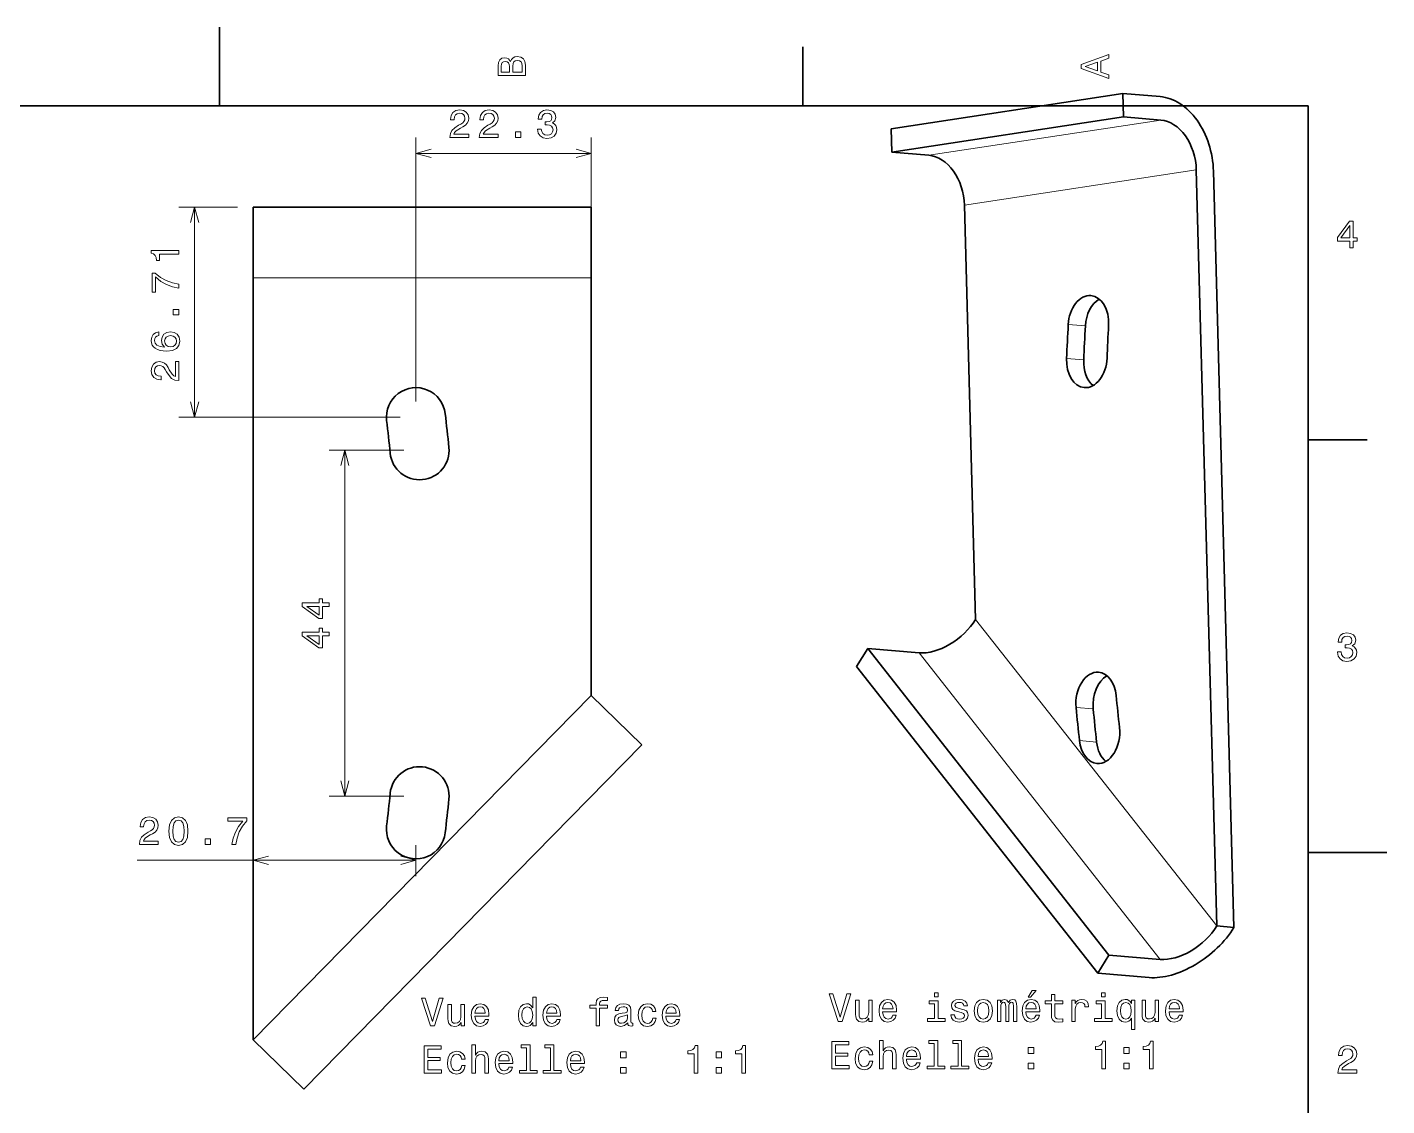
# Model space of a CAD drawing. Extents: x 0 to 297, y 0 to 210.
# Drawn here: x 124 to 297, y 72.8 to 210 of the extents above; entities that cross this region are included whole.
import ezdxf

# ---------------------------------------------------------------- set-up
doc = ezdxf.new("R2010")
doc.units = 0

msp = doc.modelspace()

# ---------------------------------------------------------------- linework, layer by layer
at = {"color": 7, "lineweight": 35, "ltscale": 0.25}
for p, q in [((148.5, 200), (148.5, 210)), ((287, 105), (297, 105))]:
    msp.add_line(p, q, dxfattribs=at)
at = {"color": 7, "lineweight": 35, "ltscale": 0.1875}
for p, q in [((222.699997, 200), (222.699997, 207.5)), ((287, 157.5), (294.5, 157.5))]:
    msp.add_line(p, q, dxfattribs=at)
at = {"color": 7, "lineweight": 35}
for p, q in [((263.435059, 201.568542), (233.931122, 197.078705)), ((287, 200), (10, 200)), ((287, 10), (287, 200)), ((234.011795, 194.100876), (263.515717, 198.590714)), ((275.370422, 95.654282), (272.764221, 191.862106)), ((277.551331, 95.468765), (274.94516, 191.676605)), ((152.791046, 187.105301), (195.791046, 187.105301)), ((244.688354, 134.655197), (243.260315, 187.372269)), ((152.791046, 81.181168), (152.791046, 178.105301)), ((195.791046, 178.105301), (195.791046, 124.995735)), ((261.640564, 91.963089), (230.958527, 130.964005)), ((260.227966, 89.653732), (229.545914, 128.654648)), ((159.214447, 74.877197), (202.214447, 118.691765))]:
    msp.add_line(p, q, dxfattribs=at)
at = {"color": 7, "lineweight": 35, "ltscale": 0.11856}
for p, q in [((268.1604, 201.166611), (263.435059, 201.568542)), ((268.241058, 198.188782), (263.515717, 198.590714)), ((238.737122, 193.698944), (234.011795, 194.100876))]:
    msp.add_line(p, q, dxfattribs=at)
at = {"color": 7, "lineweight": 35, "ltscale": 0.074473}
for p, q in [((263.435059, 201.568542), (263.515717, 198.590714)), ((233.931122, 197.078705), (234.011795, 194.100876))]:
    msp.add_line(p, q, dxfattribs=at)
at = {"color": 7, "lineweight": 13}
for p, q in [((268.241058, 198.188782), (238.737122, 193.698944)), ((173.488403, 162.39502), (173.488403, 195.94545)), ((173.488403, 193.94545), (195.791046, 193.94545)), ((272.764221, 191.862106), (243.260315, 187.372269)), ((145.342316, 160.39502), (145.342316, 187.105301)), ((152.791046, 178.105301), (195.791046, 178.105301)), ((171.488403, 160.39502), (143.342316, 160.39502)), ((164.454041, 112.170105), (164.454041, 156.170105)), ((275.370422, 95.654282), (244.688354, 134.655197)), ((268.18335, 91.40657), (237.501297, 130.407486)), ((152.791046, 81.181168), (195.791046, 124.995735)), ((138.027237, 104.006882), (173.488403, 104.006882))]:
    msp.add_line(p, q, dxfattribs=at)
at = {"color": 7, "lineweight": 13, "ltscale": 0.396004}
msp.add_line((195.791046, 180.105301), (195.791046, 195.94545), dxfattribs=at)
at = {"color": 7, "lineweight": 13, "ltscale": 0.186218}
msp.add_line((150.791046, 187.105301), (143.342316, 187.105301), dxfattribs=at)
at = {"color": 7, "lineweight": 35, "ltscale": 0.225}
for p, q in [((152.791046, 187.105301), (152.791046, 178.105301)), ((195.791046, 187.105301), (195.791046, 178.105301)), ((202.214447, 118.691765), (195.791046, 124.995735)), ((159.214447, 74.877197), (152.791046, 81.181168))]:
    msp.add_line(p, q, dxfattribs=at)
at = {"color": 7, "lineweight": 13, "ltscale": 0.05472}
for p, q in [((258.653198, 171.986481), (256.47229, 172.171997)), ((258.446991, 167.67308), (256.266052, 167.858582)), ((259.650055, 123.261337), (257.469147, 123.446838)), ((260.087311, 119.045837), (257.906372, 119.231354))]:
    msp.add_line(p, q, dxfattribs=at)
at = {"color": 7, "lineweight": 13, "ltscale": 0.237387}
for p, q in [((171.949509, 156.170105), (162.454041, 156.170105)), ((171.949509, 112.170105), (162.454041, 112.170105))]:
    msp.add_line(p, q, dxfattribs=at)
at = {"color": 7, "lineweight": 35, "ltscale": 0.067678}
for p, q in [((229.545914, 128.654648), (230.958527, 130.964005)), ((260.227966, 89.653732), (261.640564, 91.963089))]:
    msp.add_line(p, q, dxfattribs=at)
at = {"color": 7, "lineweight": 35, "ltscale": 0.16416}
for p, q in [((237.501297, 130.407486), (230.958527, 130.964005)), ((268.18335, 91.40657), (261.640564, 91.963089)), ((266.770752, 89.097214), (260.227966, 89.653732))]:
    msp.add_line(p, q, dxfattribs=at)
at = {"color": 7, "lineweight": 13, "ltscale": 0.098458}
msp.add_line((173.488403, 105.94519), (173.488403, 102.006882), dxfattribs=at)
at = {"color": 7, "lineweight": 35, "ltscale": 0.05472}
msp.add_line((277.551331, 95.468765), (275.370422, 95.654282), dxfattribs=at)
at = {"color": 7, "lineweight": 13}
for points in [[(185.542007, 205.630417), (185.249496, 205.983429), (185.052811, 206.074219), (184.81073, 206.104477), (184.432495, 206.03891), (184.160156, 205.842224), (183.993729, 205.524506), (183.933212, 205.080704), (183.933212, 203.835022), (187.433212, 203.835022), (187.433212, 205.151306), (187.36261, 205.620331), (187.155838, 205.968307), (186.828018, 206.185165), (186.384216, 206.260818), (186.08667, 206.215424), (185.839554, 206.094391), (185.65799, 205.897705)], [(261.633209, 203.466858), (261.633209, 203.930847), (260.604401, 204.298996), (260.604401, 205.695969), (261.633209, 206.064133), (261.633209, 206.538193), (258.128174, 205.257217), (258.128174, 204.742798)], [(185.385666, 204.984879), (185.385666, 204.298996), (184.351807, 204.298996), (184.351807, 205.025223), (184.382065, 205.297562), (184.472839, 205.489197), (184.629181, 205.605194), (184.86116, 205.645538), (185.093155, 205.600143), (185.254532, 205.479111), (185.355408, 205.272339)], [(187.014618, 205.095825), (187.014618, 204.298996), (185.809296, 204.298996), (185.809296, 205.050446), (185.844589, 205.368164), (185.9505, 205.595108), (186.132065, 205.731277), (186.394302, 205.776657), (186.671692, 205.731277), (186.863327, 205.605194), (186.979324, 205.393372)], [(260.17572, 204.460388), (258.632477, 205), (260.17572, 205.539627)], [(177.805145, 195.94545), (180.210754, 195.94545), (180.210754, 196.379166), (178.309464, 196.379166), (178.415375, 196.616196), (178.596924, 196.812881), (179.156723, 197.170959), (179.454285, 197.32225), (179.78714, 197.539108), (180.02417, 197.791275), (180.160339, 198.088821), (180.210754, 198.426712), (180.125031, 198.850342), (179.888, 199.183197), (179.524872, 199.39502), (179.055862, 199.470673), (178.571716, 199.384933), (178.203552, 199.147903), (177.966522, 198.769653), (177.885834, 198.27037), (177.885834, 198.199768), (178.344757, 198.199768), (178.344757, 198.240112), (178.390152, 198.583054), (178.526321, 198.83522), (178.743179, 198.996597), (179.03064, 199.052078), (179.323151, 199.001648), (179.540009, 198.875565), (179.681213, 198.678879), (179.731659, 198.431763), (179.69635, 198.199768), (179.600525, 198.003082), (179.439148, 197.831619), (179.217255, 197.680313), (178.919693, 197.518936), (178.425461, 197.206253), (178.077484, 196.873398), (177.870697, 196.46994), (177.805145, 195.960587)], [(181.541168, 195.94545), (183.946777, 195.94545), (183.946777, 196.379166), (182.045486, 196.379166), (182.151398, 196.616196), (182.332947, 196.812881), (182.892746, 197.170959), (183.190308, 197.32225), (183.523163, 197.539108), (183.760193, 197.791275), (183.896362, 198.088821), (183.946777, 198.426712), (183.861053, 198.850342), (183.624023, 199.183197), (183.260895, 199.39502), (182.791885, 199.470673), (182.307739, 199.384933), (181.939575, 199.147903), (181.702545, 198.769653), (181.621857, 198.27037), (181.621857, 198.199768), (182.08078, 198.199768), (182.08078, 198.240112), (182.126175, 198.583054), (182.262344, 198.83522), (182.479202, 198.996597), (182.766663, 199.052078), (183.059174, 199.001648), (183.276031, 198.875565), (183.417236, 198.678879), (183.467682, 198.431763), (183.432373, 198.199768), (183.336548, 198.003082), (183.175171, 197.831619), (182.953278, 197.680313), (182.655716, 197.518936), (182.161484, 197.206253), (181.813507, 196.873398), (181.60672, 196.46994), (181.541168, 195.960587)], [(188.97287, 197.044876), (188.97287, 197.009567), (189.053558, 196.525421), (189.290588, 196.162308), (189.663788, 195.930313), (190.15802, 195.844589), (190.682526, 195.930313), (191.075897, 196.152222), (191.328049, 196.505249), (191.418823, 196.959137), (191.378479, 197.256683), (191.267532, 197.498764), (191.085968, 197.685364), (190.843903, 197.821533), (191.171722, 198.093872), (191.287704, 198.527588), (191.212067, 198.920959), (190.995209, 199.218506), (190.642181, 199.405106), (190.15802, 199.470673), (189.704132, 199.389969), (189.35614, 199.168076), (189.129211, 198.815048), (189.053558, 198.346024), (189.053558, 198.31073), (189.502411, 198.31073), (189.542755, 198.633484), (189.673874, 198.865479), (189.885681, 199.006683), (190.183228, 199.057129), (190.445496, 199.016769), (190.637131, 198.910873), (190.753113, 198.739395), (190.798523, 198.507416), (190.753113, 198.260284), (190.63208, 198.093872), (190.420273, 197.992996), (190.132813, 197.962738), (189.936127, 197.967789), (189.936127, 197.569366), (190.183228, 197.579453), (190.500961, 197.534073), (190.737991, 197.413025), (190.879211, 197.216339), (190.929626, 196.959137), (190.874161, 196.666626), (190.727905, 196.449768), (190.495911, 196.313599), (190.188293, 196.268219), (189.87056, 196.318649), (189.63858, 196.46994), (189.49231, 196.712021), (189.436844, 197.044876)], [(186.15976, 195.94545), (186.855713, 195.94545), (186.855713, 196.696884), (186.15976, 196.696884)], [(292.277374, 181.916794), (292.731262, 181.916794), (292.731262, 182.784225), (293.23056, 182.784225), (293.23056, 183.187683), (292.731262, 183.187683), (292.731262, 185.341141), (292.272339, 185.341141), (290.739197, 183.228027), (290.739197, 182.784225), (292.277374, 182.784225)], [(291.162842, 183.187683), (292.277374, 184.756134), (292.277374, 183.187683)], [(143.342316, 181.131439), (143.342316, 181.590378), (139.817108, 181.590378), (139.817108, 181.247437), (140.124741, 181.156662), (140.331512, 180.975098), (140.452545, 180.697723), (140.492889, 180.314438), (140.850967, 180.314438), (140.850967, 181.131439)], [(143.342316, 176.785187), (143.342316, 177.294556), (142.510193, 177.460983), (141.733521, 177.753494), (141.012344, 178.167038), (140.336548, 178.706665), (139.917969, 178.706665), (139.917969, 176.306076), (140.376892, 176.306076), (140.376892, 178.222504), (141.057739, 177.667755), (141.768829, 177.249161), (142.525314, 176.956665)], [(143.342316, 173.402191), (143.342316, 174.09816), (142.590881, 174.09816), (142.590881, 173.402191)], [(140.7854, 171.224533), (140.376892, 171.128708), (140.07431, 170.906799), (139.88266, 170.563858), (139.817108, 170.120056), (139.852402, 169.82251), (139.948227, 169.565308), (140.104568, 169.338364), (140.326477, 169.146713), (140.603851, 168.995422), (140.941742, 168.88446), (141.340149, 168.813858), (141.789001, 168.793686), (142.505142, 168.874374), (143.024597, 169.121506), (143.33728, 169.519913), (143.443176, 170.06459), (143.352402, 170.553772), (143.115372, 170.926971), (142.742172, 171.169052), (142.268112, 171.254791), (141.789001, 171.169052), (141.420853, 170.937057), (141.188858, 170.578995), (141.10817, 170.135193), (141.20903, 169.656082), (141.49649, 169.298019), (140.941742, 169.373657), (140.543335, 169.535049), (140.306305, 169.782166), (140.225601, 170.125107), (140.265945, 170.377258), (140.371857, 170.568909), (140.54837, 170.694992), (140.7854, 170.760544)], [(142.273163, 170.765594), (142.590881, 170.710114), (142.832947, 170.568909), (142.994339, 170.341965), (143.044769, 170.05954), (142.994339, 169.761993), (142.837997, 169.535049), (142.595917, 169.388794), (142.278198, 169.343399), (141.965515, 169.393829), (141.728485, 169.535049), (141.577194, 169.767029), (141.521713, 170.079712), (141.577194, 170.352051), (141.72345, 170.568909), (141.96048, 170.710114)], [(143.342316, 165.047577), (143.342316, 167.453201), (142.9086, 167.453201), (142.9086, 165.55191), (142.67157, 165.657806), (142.474884, 165.839371), (142.116821, 166.39917), (141.965515, 166.696716), (141.748657, 167.029572), (141.49649, 167.266602), (141.198944, 167.402771), (140.861053, 167.453201), (140.437424, 167.367462), (140.104568, 167.130432), (139.892761, 166.767319), (139.817108, 166.298294), (139.902832, 165.814148), (140.139862, 165.445999), (140.518112, 165.208969), (141.017395, 165.128265), (141.087997, 165.128265), (141.087997, 165.587204), (141.047653, 165.587204), (140.704712, 165.632599), (140.452545, 165.768768), (140.291168, 165.985626), (140.235687, 166.273087), (140.286133, 166.565598), (140.412201, 166.782455), (140.608887, 166.92366), (140.856003, 166.974091), (141.087997, 166.938797), (141.284683, 166.842972), (141.456146, 166.68158), (141.607452, 166.459686), (141.768829, 166.16214), (142.081512, 165.667892), (142.414368, 165.319916), (142.817825, 165.113144), (143.327194, 165.047577)], [(162.454041, 136.315491), (162.454041, 136.769379), (161.586609, 136.769379), (161.586609, 137.268661), (161.183136, 137.268661), (161.183136, 136.769379), (159.029694, 136.769379), (159.029694, 136.31044), (161.142792, 134.777298), (161.586609, 134.777298), (161.586609, 136.315491)], [(161.183136, 135.200943), (159.6147, 136.315491), (161.183136, 136.315491)], [(162.454041, 132.579468), (162.454041, 133.033356), (161.586609, 133.033356), (161.586609, 133.532639), (161.183136, 133.532639), (161.183136, 133.033356), (159.029694, 133.033356), (159.029694, 132.574417), (161.142792, 131.041275), (161.586609, 131.041275), (161.586609, 132.579468)], [(161.183136, 131.46492), (159.6147, 132.579468), (161.183136, 132.579468)], [(290.729126, 130.51622), (290.729126, 130.480911), (290.809814, 129.996765), (291.046844, 129.633652), (291.420044, 129.401657), (291.914276, 129.315933), (292.438782, 129.401657), (292.832153, 129.623566), (293.08429, 129.976593), (293.175079, 130.430481), (293.134735, 130.728027), (293.023773, 130.970108), (292.842224, 131.156708), (292.600159, 131.292877), (292.927948, 131.565216), (293.043945, 131.998932), (292.968292, 132.392303), (292.751434, 132.68985), (292.398407, 132.87645), (291.914276, 132.942017), (291.460388, 132.861313), (291.112396, 132.63942), (290.885468, 132.286392), (290.809814, 131.817368), (290.809814, 131.782074), (291.258636, 131.782074), (291.299011, 132.104828), (291.430115, 132.336823), (291.641937, 132.478027), (291.939484, 132.528473), (292.201721, 132.488113), (292.393372, 132.382217), (292.509369, 132.210739), (292.554749, 131.97876), (292.509369, 131.731628), (292.388336, 131.565216), (292.176514, 131.46434), (291.889069, 131.434082), (291.692383, 131.439133), (291.692383, 131.04071), (291.939484, 131.050797), (292.257202, 131.005417), (292.494232, 130.884369), (292.635468, 130.687683), (292.685883, 130.430481), (292.630402, 130.13797), (292.484161, 129.921112), (292.252167, 129.784943), (291.944519, 129.739563), (291.626801, 129.789993), (291.394806, 129.941284), (291.248566, 130.183365), (291.193085, 130.51622)], [(138.314697, 106.006882), (140.720322, 106.006882), (140.720322, 106.440598), (138.819016, 106.440598), (138.924927, 106.677628), (139.106476, 106.874313), (139.66629, 107.232384), (139.963837, 107.383682), (140.296692, 107.60054), (140.533722, 107.852699), (140.669891, 108.150253), (140.720322, 108.488152), (140.634583, 108.911781), (140.397552, 109.244637), (140.034439, 109.456451), (139.565414, 109.532097), (139.081268, 109.446365), (138.713104, 109.209328), (138.476074, 108.831093), (138.395386, 108.33181), (138.395386, 108.261208), (138.854324, 108.261208), (138.854324, 108.301552), (138.899719, 108.644493), (139.035873, 108.896652), (139.252747, 109.058037), (139.540207, 109.11351), (139.832703, 109.06308), (140.049561, 108.936996), (140.190781, 108.740311), (140.241211, 108.493195), (140.205902, 108.261208), (140.110077, 108.064522), (139.9487, 107.893051), (139.726807, 107.741753), (139.429245, 107.580368), (138.935013, 107.267685), (138.587036, 106.934837), (138.380264, 106.53138), (138.314697, 106.022011)], [(142.065857, 107.716537), (142.141495, 106.924751), (142.378525, 106.359909), (142.756775, 106.016968), (143.281265, 105.906013), (143.80072, 106.016968), (144.178955, 106.359909), (144.41095, 106.924751), (144.491638, 107.716537), (144.41095, 108.503281), (144.315125, 108.815956), (144.178955, 109.073166), (143.80072, 109.416107), (143.281265, 109.532097), (142.756775, 109.416107), (142.378525, 109.068123), (142.141495, 108.503281)], [(142.550003, 107.716537), (142.590347, 108.326767), (142.716431, 108.765526), (142.943375, 109.022736), (143.281265, 109.11351), (143.61412, 109.022736), (143.841064, 108.765526), (143.967148, 108.326767), (144.007492, 107.716537), (143.967148, 107.101265), (143.841064, 106.662498), (143.61412, 106.405296), (143.281265, 106.319565), (142.943375, 106.405296), (142.716431, 106.662498), (142.590347, 107.101265)], [(150.052307, 106.006882), (150.561676, 106.006882), (150.728088, 106.839012), (151.020599, 107.615669), (151.434143, 108.336853), (151.97377, 109.012642), (151.97377, 109.431236), (149.573196, 109.431236), (149.573196, 108.972298), (151.489624, 108.972298), (150.934875, 108.291466), (150.516281, 107.580368), (150.22377, 106.823883)], [(146.669312, 106.006882), (147.365265, 106.006882), (147.365265, 106.758324), (146.669312, 106.758324)], [(188.349976, 83.381599), (188.349976, 82.963013), (188.793777, 82.963013), (188.793777, 86.584053), (188.355011, 86.584053), (188.355011, 85.257683), (188.01712, 85.640968), (187.810349, 85.731743), (187.573318, 85.767044), (187.144638, 85.666183), (186.811783, 85.383759), (186.594925, 84.929871), (186.519287, 84.319641), (186.594925, 83.709412), (186.811783, 83.250473), (187.144638, 82.963013), (187.573318, 82.867195), (187.810349, 82.902496), (188.022156, 82.993271)], [(196.409058, 85.202209), (196.409058, 82.963013), (196.852859, 82.963013), (196.852859, 85.202209), (197.861496, 85.202209), (197.861496, 85.580444), (196.852859, 85.580444), (196.852859, 85.746872), (196.888153, 85.948601), (197.00415, 86.08477), (197.200836, 86.165459), (197.483261, 86.195724), (197.861496, 86.175552), (197.861496, 86.558838), (197.382385, 86.584053), (196.948669, 86.538658), (196.646088, 86.402496), (196.464523, 86.165459), (196.409058, 85.827568), (196.409058, 85.580444), (195.597092, 85.580444), (195.597092, 85.202209)], [(228.326553, 87.01963), (227.44902, 84.039085), (226.546295, 87.01963), (226.067184, 87.01963), (227.196869, 83.514587), (227.701187, 83.514587), (228.805649, 87.01963)], [(239.920929, 87.135628), (239.451904, 87.135628), (239.451904, 86.631302), (239.920929, 86.631302)], [(251.389221, 86.590958), (251.686783, 86.590958), (252.387787, 87.448303), (251.893555, 87.448303)], [(254.324387, 85.753784), (254.324387, 84.397156), (254.354645, 83.958389), (254.49585, 83.6558), (254.778275, 83.479286), (255.257385, 83.41877), (255.781876, 83.443985), (255.781876, 83.827271), (255.39859, 83.797005), (255.050613, 83.837357), (254.864014, 83.963432), (254.783325, 84.175247), (254.768188, 84.472801), (254.768188, 85.753784), (255.781876, 85.753784), (255.781876, 86.132019), (254.768188, 86.132019), (254.768188, 86.923813), (254.324387, 86.923813), (254.324387, 86.132019), (253.557816, 86.132019), (253.557816, 85.753784)], [(261.173096, 87.135628), (260.704071, 87.135628), (260.704071, 86.631302), (261.173096, 86.631302)], [(176.463089, 86.468056), (175.585556, 83.487511), (174.682831, 86.468056), (174.20372, 86.468056), (175.333405, 82.963013), (175.837723, 82.963013), (176.942184, 86.468056)], [(179.665527, 85.671227), (179.221725, 85.671227), (179.221725, 84.107826), (179.171295, 83.744713), (179.02504, 83.482468), (178.798096, 83.321083), (178.500549, 83.270653), (178.263519, 83.310997), (178.112213, 83.43203), (178.026489, 83.638802), (178.006317, 83.931313), (178.006317, 85.671227), (177.5625, 85.671227), (177.5625, 83.890968), (177.577637, 83.532898), (177.673462, 83.235344), (177.965973, 82.963013), (178.434982, 82.867195), (178.687149, 82.902496), (178.904007, 82.993271), (179.090607, 83.149612), (179.241898, 83.376556), (179.241898, 82.963013), (179.665527, 82.963013)], [(181.001984, 84.188515), (182.777206, 84.188515), (182.782242, 84.395287), (182.701553, 84.975258), (182.47966, 85.408981), (182.126633, 85.671227), (181.657608, 85.767044), (181.198669, 85.666183), (180.845642, 85.383759), (180.618698, 84.924828), (180.53801, 84.319641), (180.613663, 83.699326), (180.840607, 83.24543), (181.188583, 82.963013), (181.642487, 82.867195), (182.035858, 82.932755), (182.358612, 83.104225), (182.595642, 83.376556), (182.731812, 83.73967), (182.29306, 83.73967), (182.202271, 83.537941), (182.071152, 83.386642), (181.697952, 83.26561), (181.410492, 83.321083), (181.193634, 83.497597), (181.052414, 83.785057), (181.001984, 84.173386)], [(181.001984, 84.561714), (181.057465, 84.909698), (181.193634, 85.166901), (181.400406, 85.323242), (181.672745, 85.378716), (181.940033, 85.323242), (182.146805, 85.166901), (182.272888, 84.909698), (182.318268, 84.561714)], [(187.648956, 85.368629), (187.941467, 85.298027), (188.163376, 85.101341), (188.294495, 84.773529), (188.344925, 84.319641), (188.294495, 83.86071), (188.163376, 83.532898), (187.941467, 83.331169), (187.648956, 83.26561), (187.371582, 83.331169), (187.159775, 83.532898), (187.018555, 83.865753), (186.973175, 84.319641), (187.018555, 84.768486), (187.159775, 85.096298), (187.371582, 85.298027)], [(190.110062, 84.188515), (191.885269, 84.188515), (191.89032, 84.395287), (191.809631, 84.975258), (191.587723, 85.408981), (191.234695, 85.671227), (190.765686, 85.767044), (190.306747, 85.666183), (189.95372, 85.383759), (189.726776, 84.924828), (189.646088, 84.319641), (189.721725, 83.699326), (189.948669, 83.24543), (190.296661, 82.963013), (190.750549, 82.867195), (191.143921, 82.932755), (191.46669, 83.104225), (191.70372, 83.376556), (191.83989, 83.73967), (191.401123, 83.73967), (191.310349, 83.537941), (191.17923, 83.386642), (190.80603, 83.26561), (190.518555, 83.321083), (190.301697, 83.497597), (190.160492, 83.785057), (190.110062, 84.173386)], [(190.110062, 84.561714), (190.165527, 84.909698), (190.301697, 85.166901), (190.508469, 85.323242), (190.780807, 85.378716), (191.048096, 85.323242), (191.254868, 85.166901), (191.380951, 84.909698), (191.426346, 84.561714)], [(200.438583, 83.31604), (200.438583, 83.300911), (200.463806, 83.12944), (200.539459, 83.0084), (200.857178, 82.912582), (201.104294, 82.952927), (201.104294, 83.295868), (200.998383, 83.280739), (200.857178, 83.346298), (200.831955, 83.548027), (200.831955, 84.950043), (200.771439, 85.308113), (200.594925, 85.560272), (200.287292, 85.711571), (199.853577, 85.767044), (199.429947, 85.706528), (199.117264, 85.535057), (198.920578, 85.267769), (198.855011, 84.914742), (198.855011, 84.884483), (199.253433, 84.884483), (199.288727, 85.096298), (199.399689, 85.247597), (199.581238, 85.338371), (199.83844, 85.373672), (200.085571, 85.348457), (200.26207, 85.272812), (200.367981, 85.141685), (200.40329, 84.960129), (200.383118, 84.748314), (200.302429, 84.64241), (200.100693, 84.591972), (199.722443, 84.551628), (199.288727, 84.460854), (198.981094, 84.299469), (198.799545, 84.04731), (198.744064, 83.67411), (198.794495, 83.341255), (198.950836, 83.094139), (199.203003, 82.937798), (199.55098, 82.882324), (200.020004, 82.988228)], [(203.590607, 84.773529), (204.029358, 84.773529), (203.938583, 85.176987), (203.721725, 85.494713), (203.383835, 85.691399), (202.945068, 85.767044), (202.460922, 85.666183), (202.092773, 85.383759), (201.860779, 84.924828), (201.78009, 84.309555), (201.855743, 83.699326), (202.082672, 83.24543), (202.44075, 82.963013), (202.929947, 82.867195), (203.363663, 82.942841), (203.701553, 83.154655), (203.933548, 83.487511), (204.034409, 83.931313), (203.610779, 83.931313), (203.535126, 83.648895), (203.393921, 83.437073), (203.192184, 83.305954), (202.945068, 83.26561), (202.637436, 83.331169), (202.415527, 83.532898), (202.279358, 83.86071), (202.233978, 84.324684), (202.279358, 84.778572), (202.420578, 85.106384), (202.647522, 85.308113), (202.945068, 85.378716), (203.207321, 85.333328), (203.404007, 85.217339), (203.535126, 85.025696)], [(205.290176, 84.188515), (207.065384, 84.188515), (207.070435, 84.395287), (206.989746, 84.975258), (206.767838, 85.408981), (206.41481, 85.671227), (205.945786, 85.767044), (205.486862, 85.666183), (205.133835, 85.383759), (204.906891, 84.924828), (204.826202, 84.319641), (204.90184, 83.699326), (205.128784, 83.24543), (205.476776, 82.963013), (205.930664, 82.867195), (206.324036, 82.932755), (206.646805, 83.104225), (206.883835, 83.376556), (207.020004, 83.73967), (206.581238, 83.73967), (206.490463, 83.537941), (206.359344, 83.386642), (205.986145, 83.26561), (205.698669, 83.321083), (205.481812, 83.497597), (205.340607, 83.785057), (205.290176, 84.173386)], [(205.290176, 84.561714), (205.345642, 84.909698), (205.481812, 85.166901), (205.688583, 85.323242), (205.960922, 85.378716), (206.22821, 85.323242), (206.434982, 85.166901), (206.561066, 84.909698), (206.606445, 84.561714)], [(231.528992, 86.222801), (231.08519, 86.222801), (231.08519, 84.659401), (231.03476, 84.296288), (230.888504, 84.034042), (230.66156, 83.872658), (230.364014, 83.822227), (230.126984, 83.862572), (229.975677, 83.983604), (229.889954, 84.190376), (229.869781, 84.482887), (229.869781, 86.222801), (229.425964, 86.222801), (229.425964, 84.442543), (229.441101, 84.084473), (229.536926, 83.786919), (229.829437, 83.514587), (230.298447, 83.41877), (230.550613, 83.454071), (230.767471, 83.544846), (230.954071, 83.701187), (231.105362, 83.928131), (231.105362, 83.514587), (231.528992, 83.514587)], [(232.865448, 84.740089), (234.640671, 84.740089), (234.645706, 84.946861), (234.565018, 85.526833), (234.343124, 85.960556), (233.990097, 86.222801), (233.521072, 86.318619), (233.062134, 86.217758), (232.709106, 85.935333), (232.482162, 85.476402), (232.401474, 84.871216), (232.477127, 84.2509), (232.704071, 83.797005), (233.052048, 83.514587), (233.505951, 83.41877), (233.899323, 83.484329), (234.222076, 83.6558), (234.459106, 83.928131), (234.595276, 84.291245), (234.156525, 84.291245), (234.065735, 84.089516), (233.934616, 83.938217), (233.561417, 83.817184), (233.273956, 83.872658), (233.057098, 84.049171), (232.915878, 84.336632), (232.865448, 84.72496)], [(232.865448, 85.113289), (232.920929, 85.461273), (233.057098, 85.718475), (233.26387, 85.874817), (233.536209, 85.93029), (233.803497, 85.874817), (234.010269, 85.718475), (234.136353, 85.461273), (234.181732, 85.113289)], [(239.905792, 83.887787), (239.905792, 86.132019), (238.766022, 86.132019), (238.766022, 85.753784), (239.46199, 85.753784), (239.46199, 83.887787), (238.554214, 83.887787), (238.554214, 83.514587), (240.823669, 83.514587), (240.823669, 83.887787)], [(242.91156, 85.093117), (242.482895, 85.193985), (242.165161, 85.309975), (242.059265, 85.547005), (242.089523, 85.713432), (242.195419, 85.834473), (242.366898, 85.910118), (242.614014, 85.940376), (242.851044, 85.910118), (243.037643, 85.819344), (243.158676, 85.683174), (243.209106, 85.501617), (243.642838, 85.501617), (243.642838, 85.511703), (243.567184, 85.839516), (243.360413, 86.096718), (243.037643, 86.258102), (242.614014, 86.318619), (242.185333, 86.258102), (241.87265, 86.091675), (241.675964, 85.844559), (241.615448, 85.531876), (241.660843, 85.229286), (241.802048, 85.017471), (242.034042, 84.866173), (242.371933, 84.760262), (242.86618, 84.639229), (243.168762, 84.513145), (243.249451, 84.412285), (243.279724, 84.260986), (243.234329, 84.074387), (243.113297, 83.933174), (242.916611, 83.8424), (242.654358, 83.812141), (242.376984, 83.8424), (242.175247, 83.948303), (242.039093, 84.119774), (241.983612, 84.356804), (241.554932, 84.356804), (241.625534, 83.953346), (241.832306, 83.660843), (242.160126, 83.484329), (242.614014, 83.41877), (243.088074, 83.484329), (243.436066, 83.660843), (243.647873, 83.94326), (243.723526, 84.311417), (243.668045, 84.629143), (243.511703, 84.846001), (243.254501, 84.987213)], [(244.490097, 84.866173), (244.570786, 84.2509), (244.802765, 83.797005), (245.170929, 83.514587), (245.665161, 83.41877), (246.154358, 83.514587), (246.522522, 83.791962), (246.754501, 84.245857), (246.84024, 84.866173), (246.754501, 85.481445), (246.522522, 85.940376), (246.154358, 86.217758), (245.665161, 86.318619), (245.170929, 86.217758), (244.802765, 85.935333), (244.570786, 85.481445)], [(244.943985, 84.871216), (244.98938, 85.325104), (245.130585, 85.652916), (245.357529, 85.854645), (245.665161, 85.925247), (245.967758, 85.854645), (246.194702, 85.657959), (246.335907, 85.325104), (246.386353, 84.871216), (246.335907, 84.412285), (246.194702, 84.07943), (245.967758, 83.877701), (245.665161, 83.812141), (245.357529, 83.877701), (245.130585, 84.07943), (244.98938, 84.412285)], [(247.480728, 83.514587), (247.889236, 83.514587), (247.889236, 85.325104), (247.914444, 85.597443), (247.990097, 85.794128), (248.106094, 85.910118), (248.257385, 85.955513), (248.378418, 85.915161), (248.459106, 85.814301), (248.499466, 85.64283), (248.514587, 85.415886), (248.514587, 83.514587), (248.897873, 83.514587), (248.897873, 85.325104), (248.923096, 85.5924), (248.998734, 85.789085), (249.119781, 85.910118), (249.271072, 85.955513), (249.392105, 85.915161), (249.472809, 85.814301), (249.523239, 85.415886), (249.523239, 83.514587), (249.931732, 83.514587), (249.931732, 85.385628), (249.906525, 85.773956), (249.825836, 86.071503), (249.664444, 86.253059), (249.402191, 86.318619), (249.094559, 86.217758), (248.857529, 85.925247), (248.670929, 86.212715), (248.358246, 86.318619), (248.070786, 86.217758), (247.8741, 85.935333), (247.8741, 86.222801), (247.480728, 86.222801)], [(251.081589, 84.740089), (252.856812, 84.740089), (252.861847, 84.946861), (252.781158, 85.526833), (252.559265, 85.960556), (252.206238, 86.222801), (251.737213, 86.318619), (251.278275, 86.217758), (250.925247, 85.935333), (250.698303, 85.476402), (250.617615, 84.871216), (250.693268, 84.2509), (250.920212, 83.797005), (251.268188, 83.514587), (251.722076, 83.41877), (252.115448, 83.484329), (252.438217, 83.6558), (252.675247, 83.928131), (252.811417, 84.291245), (252.37265, 84.291245), (252.281876, 84.089516), (252.150757, 83.938217), (251.777557, 83.817184), (251.490097, 83.872658), (251.273239, 84.049171), (251.132019, 84.336632), (251.081589, 84.72496)], [(251.081589, 85.113289), (251.13707, 85.461273), (251.273239, 85.718475), (251.480011, 85.874817), (251.75235, 85.93029), (252.019638, 85.874817), (252.22641, 85.718475), (252.352478, 85.461273), (252.397873, 85.113289)], [(256.931732, 83.514587), (257.375549, 83.514587), (257.375549, 85.062859), (257.420929, 85.436058), (257.557098, 85.703346), (257.778992, 85.864731), (258.076538, 85.920204), (258.298462, 85.884903), (258.464874, 85.784042), (258.565735, 85.612572), (258.601044, 85.380585), (259.049896, 85.380585), (258.98938, 85.789085), (258.822937, 86.081589), (258.545563, 86.258102), (258.167328, 86.318619), (257.910126, 86.278275), (257.688232, 86.177414), (257.491547, 86.005943), (257.335205, 85.773956), (257.335205, 86.222801), (256.931732, 86.222801)], [(261.157959, 83.887787), (261.157959, 86.132019), (260.018188, 86.132019), (260.018188, 85.753784), (260.714142, 85.753784), (260.714142, 83.887787), (259.806366, 83.887787), (259.806366, 83.514587), (262.075836, 83.514587), (262.075836, 83.887787)], [(264.501617, 85.804214), (264.345276, 86.031158), (264.168762, 86.192543), (263.961975, 86.283318), (263.724976, 86.318619), (263.296295, 86.217758), (262.96344, 85.935333), (262.746582, 85.481445), (262.670929, 84.871216), (262.746582, 84.255943), (262.96344, 83.802048), (263.296295, 83.514587), (263.724976, 83.41877), (263.961975, 83.449028), (264.163727, 83.53476), (264.34024, 83.691101), (264.501617, 83.928131), (264.501617, 82.465599), (264.945435, 82.465599), (264.945435, 86.222801), (264.501617, 86.222801)], [(263.124817, 84.871216), (263.170197, 85.320061), (263.311401, 85.647873), (263.523224, 85.849602), (263.800598, 85.920204), (264.093109, 85.849602), (264.315002, 85.652916), (264.446136, 85.325104), (264.496582, 84.871216), (264.446136, 84.412285), (264.315002, 84.084473), (264.093109, 83.882744), (263.800598, 83.817184), (263.523224, 83.882744), (263.311401, 84.084473), (263.170197, 84.417328)], [(267.961273, 86.222801), (267.517456, 86.222801), (267.517456, 84.659401), (267.467041, 84.296288), (267.32077, 84.034042), (267.093842, 83.872658), (266.796295, 83.822227), (266.559265, 83.862572), (266.407959, 83.983604), (266.322205, 84.190376), (266.302063, 84.482887), (266.302063, 86.222801), (265.858246, 86.222801), (265.858246, 84.442543), (265.873383, 84.084473), (265.969208, 83.786919), (266.261719, 83.514587), (266.730713, 83.41877), (266.98288, 83.454071), (267.199738, 83.544846), (267.386353, 83.701187), (267.537628, 83.928131), (267.537628, 83.514587), (267.961273, 83.514587)], [(269.297729, 84.740089), (271.072937, 84.740089), (271.077972, 84.946861), (270.997284, 85.526833), (270.775391, 85.960556), (270.422363, 86.222801), (269.953339, 86.318619), (269.494415, 86.217758), (269.141388, 85.935333), (268.914429, 85.476402), (268.83374, 84.871216), (268.909393, 84.2509), (269.136353, 83.797005), (269.484314, 83.514587), (269.938202, 83.41877), (270.331604, 83.484329), (270.654358, 83.6558), (270.891388, 83.928131), (271.027557, 84.291245), (270.588806, 84.291245), (270.498016, 84.089516), (270.366882, 83.938217), (269.993683, 83.817184), (269.706238, 83.872658), (269.48938, 84.049171), (269.348145, 84.336632), (269.297729, 84.72496)], [(269.297729, 85.113289), (269.35321, 85.461273), (269.48938, 85.718475), (269.696136, 85.874817), (269.968475, 85.93029), (270.235779, 85.874817), (270.442535, 85.718475), (270.568604, 85.461273), (270.614014, 85.113289)], [(200.388153, 83.91114), (200.327637, 83.648895), (200.16626, 83.447159), (199.924179, 83.31604), (199.626633, 83.270653), (199.434982, 83.295868), (199.298813, 83.376556), (199.213089, 83.517769), (199.187866, 83.714455), (199.208038, 83.890968), (199.288727, 84.017044), (199.611496, 84.158257), (200.020004, 84.218773), (200.388153, 84.339813)], [(174.526489, 76.916183), (176.745499, 76.916183), (176.745499, 77.339813), (174.990463, 77.339813), (174.990463, 78.524971), (176.553864, 78.524971), (176.553864, 78.943558), (174.990463, 78.943558), (174.990463, 79.992554), (176.705154, 79.992554), (176.705154, 80.416183), (174.526489, 80.416183)], [(179.302414, 78.7267), (179.74118, 78.7267), (179.650406, 79.130157), (179.433548, 79.447884), (179.095642, 79.644569), (178.656891, 79.720215), (178.172745, 79.619354), (177.804581, 79.336929), (177.572601, 78.877998), (177.491898, 78.262726), (177.567551, 77.652496), (177.794495, 77.198601), (178.152557, 76.916183), (178.641754, 76.820366), (179.07547, 76.896011), (179.413376, 77.107826), (179.645355, 77.440681), (179.746231, 77.884483), (179.322601, 77.884483), (179.246948, 77.602066), (179.105728, 77.390244), (178.904007, 77.259125), (178.656891, 77.218781), (178.349258, 77.28434), (178.12735, 77.486069), (177.99118, 77.813881), (177.945786, 78.277855), (177.99118, 78.731743), (178.132385, 79.059555), (178.359344, 79.261284), (178.656891, 79.331886), (178.919128, 79.286499), (179.115814, 79.170509), (179.246948, 78.978867)], [(180.613663, 76.916183), (181.057465, 76.916183), (181.057465, 78.479584), (181.102859, 78.837654), (181.2491, 79.099899), (181.476059, 79.261284), (181.778641, 79.3218), (182.020721, 79.27137), (182.172012, 79.135201), (182.247665, 78.908257), (182.272888, 78.605667), (182.272888, 76.916183), (182.71669, 76.916183), (182.71669, 78.696442), (182.696518, 79.054512), (182.605728, 79.352066), (182.308182, 79.624397), (181.844208, 79.720215), (181.592041, 79.684914), (181.375183, 79.589096), (181.193634, 79.437798), (181.057465, 79.231026), (181.057465, 80.537224), (180.613663, 80.537224)], [(184.03801, 78.141685), (185.813232, 78.141685), (185.818268, 78.348457), (185.737579, 78.928429), (185.515671, 79.362152), (185.162659, 79.624397), (184.693634, 79.720215), (184.234695, 79.619354), (183.881668, 79.336929), (183.654724, 78.877998), (183.574036, 78.272812), (183.649689, 77.652496), (183.876633, 77.198601), (184.224609, 76.916183), (184.678497, 76.820366), (185.071869, 76.885925), (185.394638, 77.057396), (185.631668, 77.329727), (185.767838, 77.692841), (185.329071, 77.692841), (185.238297, 77.491112), (185.107178, 77.339813), (184.733978, 77.218781), (184.446518, 77.274254), (184.22966, 77.450768), (184.08844, 77.738228), (184.03801, 78.126556)], [(187.568268, 80.164024), (187.568268, 77.289383), (186.655441, 77.289383), (186.655441, 76.916183), (188.919861, 76.916183), (188.919861, 77.289383), (188.01207, 77.289383), (188.01207, 80.537224), (186.872299, 80.537224), (186.872299, 80.164024)], [(190.604294, 80.164024), (190.604294, 77.289383), (189.691467, 77.289383), (189.691467, 76.916183), (191.955872, 76.916183), (191.955872, 77.289383), (191.048096, 77.289383), (191.048096, 80.537224), (189.908325, 80.537224), (189.908325, 80.164024)], [(193.146088, 78.141685), (194.921295, 78.141685), (194.926346, 78.348457), (194.845642, 78.928429), (194.623749, 79.362152), (194.270721, 79.624397), (193.801697, 79.720215), (193.342773, 79.619354), (192.989746, 79.336929), (192.762802, 78.877998), (192.682098, 78.272812), (192.757751, 77.652496), (192.984695, 77.198601), (193.332687, 76.916183), (193.786575, 76.820366), (194.179947, 76.885925), (194.502716, 77.057396), (194.739746, 77.329727), (194.875916, 77.692841), (194.437149, 77.692841), (194.346375, 77.491112), (194.21524, 77.339813), (193.842041, 77.218781), (193.554581, 77.274254), (193.337723, 77.450768), (193.196518, 77.738228), (193.146088, 78.126556)], [(199.525757, 78.872955), (200.221725, 78.872955), (200.221725, 79.624397), (199.525757, 79.624397)], [(208.891037, 76.916183), (209.349976, 76.916183), (209.349976, 80.441399), (209.007034, 80.441399), (208.91626, 80.133766), (208.734695, 79.926987), (208.457321, 79.805954), (208.074036, 79.76561), (208.074036, 79.407539), (208.891037, 79.407539)], [(211.669861, 78.872955), (212.365814, 78.872955), (212.365814, 79.624397), (211.669861, 79.624397)], [(214.963074, 76.916183), (215.422012, 76.916183), (215.422012, 80.441399), (215.079071, 80.441399), (214.988297, 80.133766), (214.806732, 79.926987), (214.529358, 79.805954), (214.146072, 79.76561), (214.146072, 79.407539), (214.963074, 79.407539)], [(226.389954, 77.467758), (228.608963, 77.467758), (228.608963, 77.891388), (226.853928, 77.891388), (226.853928, 79.076546), (228.417328, 79.076546), (228.417328, 79.495132), (226.853928, 79.495132), (226.853928, 80.544128), (228.568619, 80.544128), (228.568619, 80.967758), (226.389954, 80.967758)], [(231.165878, 79.278275), (231.604645, 79.278275), (231.51387, 79.681732), (231.297012, 79.999458), (230.959106, 80.196144), (230.520355, 80.27179), (230.036209, 80.170929), (229.668045, 79.888504), (229.436066, 79.429573), (229.355362, 78.814301), (229.431015, 78.204071), (229.657959, 77.750175), (230.016022, 77.467758), (230.505219, 77.371941), (230.938934, 77.447586), (231.27684, 77.659401), (231.50882, 77.992256), (231.609695, 78.436058), (231.186066, 78.436058), (231.110413, 78.153641), (230.969193, 77.941818), (230.767471, 77.810699), (230.520355, 77.770355), (230.212723, 77.835915), (229.990814, 78.037643), (229.854645, 78.365456), (229.80925, 78.82943), (229.854645, 79.283318), (229.99585, 79.61113), (230.222809, 79.812859), (230.520355, 79.883461), (230.782593, 79.838074), (230.979279, 79.722084), (231.110413, 79.530441)], [(232.477127, 77.467758), (232.920929, 77.467758), (232.920929, 79.031158), (232.966324, 79.389229), (233.112564, 79.651474), (233.339523, 79.812859), (233.642105, 79.873375), (233.884186, 79.822945), (234.035477, 79.686775), (234.11113, 79.459831), (234.136353, 79.157242), (234.136353, 77.467758), (234.580154, 77.467758), (234.580154, 79.248016), (234.559982, 79.606087), (234.469193, 79.903641), (234.171646, 80.175972), (233.707672, 80.27179), (233.455505, 80.236488), (233.238647, 80.140671), (233.057098, 79.989372), (232.920929, 79.7826), (232.920929, 81.088799), (232.477127, 81.088799)], [(235.901474, 78.69326), (237.676697, 78.69326), (237.681732, 78.900032), (237.601044, 79.480003), (237.379135, 79.913727), (237.026123, 80.175972), (236.557098, 80.27179), (236.09816, 80.170929), (235.745132, 79.888504), (235.518188, 79.429573), (235.4375, 78.824387), (235.513153, 78.204071), (235.740097, 77.750175), (236.088074, 77.467758), (236.541962, 77.371941), (236.935333, 77.4375), (237.258102, 77.608971), (237.495132, 77.881302), (237.631302, 78.244415), (237.192535, 78.244415), (237.101761, 78.042686), (236.970642, 77.891388), (236.597443, 77.770355), (236.309982, 77.825829), (236.093124, 78.002342), (235.951904, 78.289803), (235.901474, 78.678131)], [(235.901474, 79.06646), (235.956955, 79.414444), (236.093124, 79.671646), (236.299896, 79.827988), (236.57222, 79.883461), (236.839523, 79.827988), (237.046295, 79.671646), (237.172363, 79.414444), (237.217758, 79.06646)], [(239.431732, 80.715599), (239.431732, 77.840958), (238.518906, 77.840958), (238.518906, 77.467758), (240.783325, 77.467758), (240.783325, 77.840958), (239.875534, 77.840958), (239.875534, 81.088799), (238.735764, 81.088799), (238.735764, 80.715599)], [(242.467758, 80.715599), (242.467758, 77.840958), (241.554932, 77.840958), (241.554932, 77.467758), (243.819336, 77.467758), (243.819336, 77.840958), (242.91156, 77.840958), (242.91156, 81.088799), (241.77179, 81.088799), (241.77179, 80.715599)], [(245.009552, 78.69326), (246.78476, 78.69326), (246.78981, 78.900032), (246.709106, 79.480003), (246.487213, 79.913727), (246.134186, 80.175972), (245.665161, 80.27179), (245.206238, 80.170929), (244.85321, 79.888504), (244.626266, 79.429573), (244.545563, 78.824387), (244.621216, 78.204071), (244.84816, 77.750175), (245.196152, 77.467758), (245.65004, 77.371941), (246.043411, 77.4375), (246.36618, 77.608971), (246.60321, 77.881302), (246.73938, 78.244415), (246.300613, 78.244415), (246.209839, 78.042686), (246.078705, 77.891388), (245.705505, 77.770355), (245.418045, 77.825829), (245.201187, 78.002342), (245.059982, 78.289803), (245.009552, 78.678131)], [(245.009552, 79.06646), (245.065018, 79.414444), (245.201187, 79.671646), (245.407959, 79.827988), (245.680298, 79.883461), (245.947586, 79.827988), (246.154358, 79.671646), (246.280441, 79.414444), (246.325836, 79.06646)], [(251.389221, 79.42453), (252.08519, 79.42453), (252.08519, 80.175972), (251.389221, 80.175972)], [(260.754517, 77.467758), (261.21344, 77.467758), (261.21344, 80.992973), (260.870483, 80.992973), (260.779724, 80.685341), (260.598145, 80.478561), (260.32077, 80.357529), (259.9375, 80.317184), (259.9375, 79.959114), (260.754517, 79.959114)], [(263.533325, 79.42453), (264.229279, 79.42453), (264.229279, 80.175972), (263.533325, 80.175972)], [(266.826538, 77.467758), (267.285461, 77.467758), (267.285461, 80.992973), (266.942535, 80.992973), (266.851746, 80.685341), (266.670197, 80.478561), (266.392822, 80.357529), (266.009552, 80.317184), (266.009552, 79.959114), (266.826538, 79.959114)], [(290.76947, 76.916786), (293.175079, 76.916786), (293.175079, 77.350502), (291.273773, 77.350502), (291.3797, 77.587532), (291.561249, 77.784218), (292.121033, 78.142288), (292.418579, 78.293587), (292.751434, 78.510445), (292.988464, 78.762604), (293.124634, 79.060158), (293.175079, 79.398056), (293.089355, 79.821686), (292.852325, 80.154541), (292.489197, 80.366356), (292.020172, 80.442001), (291.536041, 80.35627), (291.167877, 80.119232), (290.930847, 79.740997), (290.850159, 79.241714), (290.850159, 79.171112), (291.309082, 79.171112), (291.309082, 79.211456), (291.354462, 79.554398), (291.490631, 79.806557), (291.707489, 79.967941), (291.994965, 80.023415), (292.287476, 79.972984), (292.504333, 79.846901), (292.645538, 79.650215), (292.695984, 79.403099), (292.660675, 79.171112), (292.56485, 78.974426), (292.403473, 78.802956), (292.181549, 78.651657), (291.884003, 78.490273), (291.389771, 78.177589), (291.041779, 77.844742), (290.835022, 77.441284), (290.76947, 76.931915)], [(184.03801, 78.514885), (184.093491, 78.862869), (184.22966, 79.120071), (184.436432, 79.276413), (184.708755, 79.331886), (184.976059, 79.276413), (185.182831, 79.120071), (185.308899, 78.862869), (185.354294, 78.514885)], [(193.146088, 78.514885), (193.201553, 78.862869), (193.337723, 79.120071), (193.544495, 79.276413), (193.816833, 79.331886), (194.084122, 79.276413), (194.290894, 79.120071), (194.416977, 78.862869), (194.462372, 78.514885)], [(251.389221, 77.467758), (252.08519, 77.467758), (252.08519, 78.2192), (251.389221, 78.2192)], [(263.533325, 77.467758), (264.229279, 77.467758), (264.229279, 78.2192), (263.533325, 78.2192)], [(199.525757, 76.916183), (200.221725, 76.916183), (200.221725, 77.667625), (199.525757, 77.667625)], [(211.669861, 76.916183), (212.365814, 76.916183), (212.365814, 77.667625), (211.669861, 77.667625)]]:
    msp.add_lwpolyline(points, close=True, dxfattribs=at)
for points in [[(175.420242, 194.463089), (173.488403, 193.94545), (175.420242, 193.427811)], [(193.859192, 193.427811), (195.791046, 193.94545), (193.859192, 194.463089)], [(145.859955, 185.173462), (145.342316, 187.105301), (144.824677, 185.173462)], [(144.824677, 162.326874), (145.342316, 160.39502), (145.859955, 162.326874)], [(164.97168, 154.238251), (164.454041, 156.170105), (163.936401, 154.238251)], [(163.936401, 114.101959), (164.454041, 112.170105), (164.97168, 114.101959)], [(154.7229, 104.524521), (152.791046, 104.006882), (154.7229, 103.489243)], [(171.556549, 103.489243), (173.488403, 104.006882), (171.556549, 104.524521)]]:
    msp.add_lwpolyline(points, dxfattribs=at)
at = {"color": 7, "lineweight": 35}
for centre, radius, start, end in [((173.488403, 160.39502), 3.75, 6.776538, 186.77654), ((-47.208954, 134.170105), 218.5, 5.680877, 6.776538), ((-47.208954, 134.170105), 226, 5.680877, 6.776538), ((173.949509, 156.170105), 3.75, 185.680882, 5.680877), ((173.949509, 112.170105), 3.75, 354.319123, 174.319118), ((-47.208954, 134.170105), 218.5, 353.223462, 354.319123), ((-47.208954, 134.170105), 226, 353.223462, 354.319123), ((173.488403, 107.94519), 3.75, 173.22346, 353.223462)]:
    msp.add_arc(centre, radius, start, end, dxfattribs=at)
for centre, major_axis, ratio, start_param, end_param in [((268.402405, 192.233124), (1.354004, -8.897564), 0.719939, 1.3994572164, 2.9702535432), ((268.402405, 192.233124), (0.902679, -5.931709), 0.719939, 1.3994572164, 2.9702535432), ((238.898468, 187.743286), (0.902679, -5.931709), 0.719939, 1.3994572164, 2.9702535432), ((259.039215, 172.121597), (-0.317825, -3.736507), 0.683875, 3.1416324511, 4.7570271463), ((261.220154, 171.936081), (0.317825, 3.736507), 0.683875, 0.4408742102, 1.6154344927), ((259.039215, 172.121597), (-0.317825, -3.736507), 0.683875, 1.6154344927, 3.1416324511), ((411.173218, 169.134583), (-19.15416, -225.186859), 0.683875, 4.7570271463, 4.7761500473), ((413.354126, 168.949081), (19.15416, 225.186859), 0.683875, 1.6154344927, 1.6345573937), ((411.173218, 169.134583), (-18.518509, -217.713837), 0.683875, 4.7570271463, 4.7761500473), ((258.836426, 167.879761), (-0.317825, -3.736507), 0.683875, 4.7761500473, 6.2831980586), ((258.836426, 167.879761), (-0.317825, -3.736507), 0.683875, 0.0000127514, 1.6345573937), ((261.017365, 167.694244), (0.317825, 3.736507), 0.683875, 1.6345573937, 2.7009232482), ((240.326508, 135.026215), (4.715652, 3.709805), 0.588732, 3.7038840905, 5.2746804173), ((260.019531, 124.204926), (-0.317825, -3.736507), 0.683875, 3.1415758157, 4.9744500461), ((262.20047, 124.019424), (0.317825, 3.736507), 0.683875, 0.4408196208, 1.8328573925), ((260.019531, 124.204926), (-0.317825, -3.736507), 0.683875, 1.8328573925, 3.1415758157), ((411.173218, 169.134583), (-18.518509, -217.713837), 0.683875, 4.9744500461, 4.9935729472), ((411.173218, 169.134583), (-19.15416, -225.186859), 0.683875, 4.9744500461, 4.9935729472), ((413.354126, 168.949081), (19.15416, 225.186859), 0.683875, 1.8328573925, 1.8519802936), ((260.449524, 120.059387), (-0.317825, -3.736507), 0.683875, 0.0000122745, 1.8519802936), ((260.449524, 120.059387), (-0.317825, -3.736507), 0.683875, 4.9935729472, 6.2831975817), ((262.630463, 119.873886), (0.317825, 3.736507), 0.683875, 1.8519802936, 2.7008998738), ((271.008575, 96.025291), (7.073471, 5.564709), 0.588732, 3.7038840905, 5.2746804173), ((271.008575, 96.025291), (4.715652, 3.709805), 0.588732, 3.7038840905, 5.2746804173)]:
    msp.add_ellipse(centre, major_axis=major_axis, ratio=ratio, start_param=start_param, end_param=end_param, dxfattribs=at)

doc.saveas('drawing.dxf')
